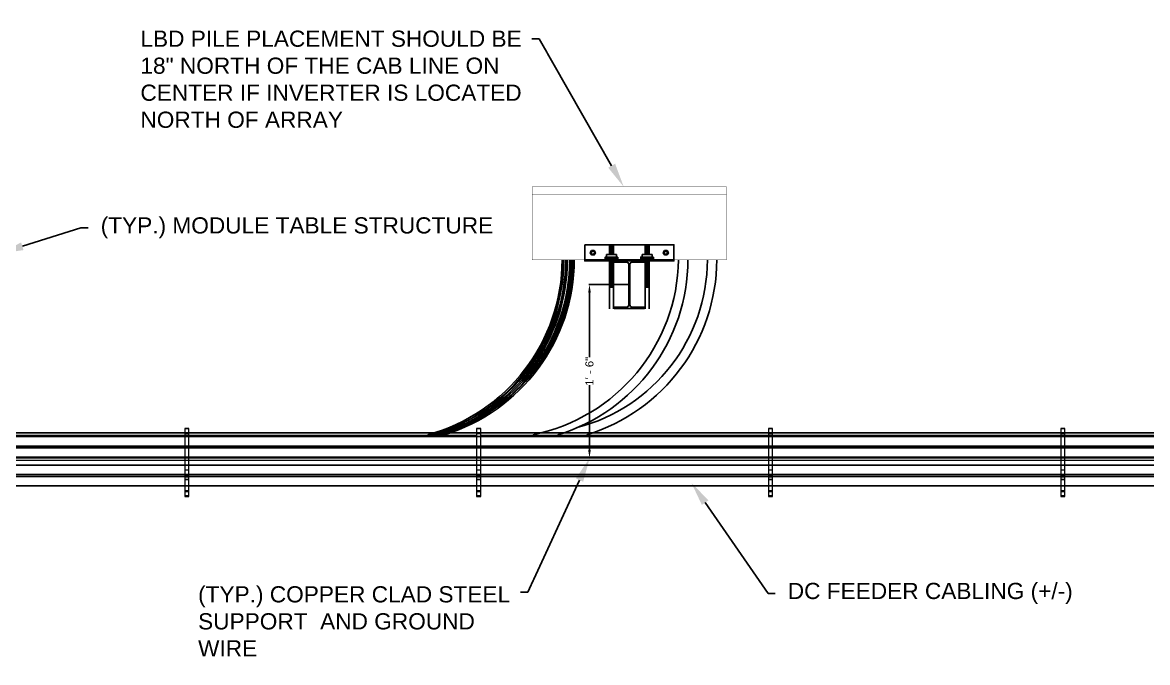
# Model space of a CAD drawing. Header units: inches. Extents: x -1851 to 6314, y -1304 to 4687.
# Drawn here: x 1358.4 to 1497.2, y 1865 to 1944.1 of the extents above; entities that cross this region are included whole.
import ezdxf
from ezdxf import colors
from ezdxf.entities.mleader import LeaderData, LeaderLine
from ezdxf.math import Vec2, Vec3

# ---------------------------------------------------------------- set-up
doc = ezdxf.new("R2010")
doc.units = ezdxf.units.IN
doc.header["$MEASUREMENT"] = 0
for name, color, linetype in [('DC FEEEDERS', 1, 'Continuous'), ('DC STRING CABLES', 30, 'Continuous'), ('E-COMB-BOX', 41, 'Continuous'), ('G-ANNO-TEXT', 1, 'Continuous'), ('G-TEXT', 7, 'Continuous'), ('S-BOLT', 93, 'Continuous'), ('S-STEL-ANGL', 3, 'Continuous'), ('WIRE MANAGEMENT', 4, 'Continuous')]:
    doc.layers.add(name, color=color, linetype=linetype)
doc.styles.add('NEI-A', font='arial.ttf')
doc.dimstyles.new('NEI-A', dxfattribs={"dimtxt": 0.1, "dimasz": 0.125, "dimexe": 0.0625, "dimexo": 0.0625, "dimgap": 0.0625, "dimtad": 0, "dimtih": 1, "dimtoh": 1, "dimdec": 4, "dimzin": 3, "dimdsep": 46, "dimlunit": 4, "dimtxsty": 'NEI-A', "dimcen": 0, "dimadec": 0, "dimazin": 0, "dimtfac": 0.75, "dimtdec": 4, "dimtofl": 0, "dimtmove": 0, "dimatfit": 3, "dimfxl": 1, "dimfrac": 1, "dimtolj": 1, "dimtzin": 0, "dimarcsym": 0})

# ---------------------------------------------------------------- blocks, each defined once
blk = doc.blocks.new('BracketAngle_BottomView')
for p, q in [((81.54, 214.54), (70.54, 214.54)), ((72.41, 214.54), (72.41, 214.4)), ((74.41, 214.54), (74.41, 214.4)), ((77.66, 214.54), (77.66, 214.4)), ((79.66, 214.54), (79.66, 214.4))]:
    blk.add_line(p, q)
for points in [[(70.54, 216.4), (81.54, 216.4), (81.54, 214.4), (70.54, 214.4)], [(71.7, 215.68), (71.85, 215.4), (71.7, 215.13), (71.38, 215.13), (71.22, 215.4), (71.38, 215.68)], [(80.38, 215.68), (80.22, 215.4), (80.38, 215.13), (80.7, 215.13), (80.85, 215.4), (80.7, 215.68)]]:
    blk.add_lwpolyline(points, close=True)
for centre in [(71.54, 215.4), (80.54, 215.4)]:
    blk.add_circle(centre, 0.2)
blk = doc.blocks.new('*D79')
at = {"layer": 'Defpoints', "color": 0, "transparency": 16777216}
for p in [(1433.31, 1911.7, -0.12), (1428.32, 1890.3), (1431.91, 1890.3)]:
    blk.add_point(p, dxfattribs=at)
at = {"layer": 'G-ANNO-TEXT', "color": 0, "lineweight": -2, "transparency": 16777216}
for p, q in [((1433.24, 1911.7), (1428.26, 1911.7)), ((1428.32, 1910.7), (1428.32, 1902.73)), ((1428.32, 1891.3), (1428.32, 1899.27)), ((1431.85, 1890.3), (1428.26, 1890.3))]:
    blk.add_line(p, q, dxfattribs=at)
at = {"layer": 'G-ANNO-TEXT', "color": 0, "transparency": 16777216}
for points in [[(1428.16, 1910.7), (1428.49, 1910.7), (1428.32, 1911.7)], [(1428.16, 1891.3), (1428.49, 1891.3), (1428.32, 1890.3)]]:
    blk.add_solid(points, dxfattribs=at)
at = {"layer": 'G-ANNO-TEXT', "color": 0, "transparency": 16777216, "insert": (1428.32, 1901), "char_height": 1, "attachment_point": 5, "rotation": 90, "style": 'NEI-A'}
blk.add_mtext('\\A1;1\' - 6"', dxfattribs=at)

msp = doc.modelspace()

# ---------------------------------------------------------------- hatches: boundary and pattern name
at = {"layer": 'S-BOLT'}
h = msp.add_hatch(dxfattribs=at)
h.set_pattern_fill('ANSI31', color=256, angle=180)
h.set_pattern_definition([(225, (1454.74082, 1982.77246), (0.08838835, -0.08838835), [])])
h.paths.add_polyline_path([(1430.80332, 1911.39022), (1431.30332, 1911.39022), (1431.30332, 1914.63246), (1430.80332, 1914.63246)])
h.paths.add_polyline_path([(1430.80332, 1915.43302), (1431.30332, 1915.43302), (1431.30332, 1916.59506), (1430.80332, 1916.59506)])
h.paths.add_polyline_path([(1435.17832, 1915.43068), (1435.67832, 1915.43068), (1435.67832, 1916.59272), (1435.17832, 1916.59272)])
h.paths.add_polyline_path([(1435.67832, 1911.39022), (1435.67832, 1914.63246), (1435.17832, 1914.63246), (1435.17832, 1911.39022)])

# ---------------------------------------------------------------- linework, layer by layer
at = {"layer": 'DC FEEEDERS'}
for points in [[(1439.31492, 1914.77539, -0.351802848), (1421.3772, 1893.1726, -0.329466328)], [(1440.47491, 1914.77246, -0.329466328), (1424.42448, 1893.1726, -0.098766988)], [(1442.87137, 1914.77539, -0.340666175), (1426.81102, 1894.04749, -0.329466328)], [(1444.03136, 1914.77246, -0.329466328), (1427.98094, 1893.1726, -0.098766988)]]:
    msp.add_lwpolyline(points, format="xyb", dxfattribs=at)
for points in [[(1266.49594, 1892.93021), (1547.6802, 1892.93021)], [(1266.49594, 1891.77021), (1543.18941, 1891.77021)], [(1266.49594, 1891.54827), (1543.18941, 1891.54827)], [(1266.49594, 1890.38827), (1543.18941, 1890.38827)], [(1266.49594, 1889.41087), (1543.18941, 1889.41087)], [(1266.49594, 1888.25087), (1543.18941, 1888.25087)], [(1266.49594, 1888.02893), (1543.18941, 1888.02893)], [(1266.49594, 1886.86893), (1543.18941, 1886.86893)]]:
    msp.add_lwpolyline(points, dxfattribs=at)
at = {"layer": 'DC STRING CABLES', "flags": 128}
for points in [[(1424.95408, 1914.77297, -0.338048409), (1408.37943, 1893.1726, -0.329466328)], [(1425.39738, 1914.77297, -0.338048409), (1408.82273, 1893.1726, -0.329466328)], [(1425.15408, 1914.77246, -0.329466328), (1409.10365, 1893.1726, -0.329466328)], [(1425.89388, 1914.77297, -0.338048409), (1409.31923, 1893.1726, -0.329466328)], [(1425.59738, 1914.77246, -0.329466328), (1409.54695, 1893.1726, -0.329466328)], [(1426.24852, 1914.77297, -0.338048409), (1409.67387, 1893.1726, -0.329466328)], [(1426.09388, 1914.77246, -0.329466328), (1410.04345, 1893.1726, -0.329466328)], [(1426.44852, 1914.77246, -0.329466328), (1410.39809, 1893.1726, -0.329466328)]]:
    msp.add_lwpolyline(points, format="xyb", dxfattribs=at)
for points in [[(1319.9125, 1893.40453), (1414.39906, 1893.40453)], [(1540.61228, 1893.40453), (1414.89906, 1893.40453)], [(1319.37087, 1893.07207), (1414.39906, 1893.07207)], [(1541.15391, 1893.07207), (1414.89906, 1893.07207)]]:
    msp.add_lwpolyline(points, dxfattribs=at)
at = {"layer": 'E-COMB-BOX', "color": 30, "const_width": 0.05}
for points in [[(1445.24082, 1914.77246), (1445.24082, 1923.77246), (1421.24082, 1923.77246), (1421.24082, 1914.77246)], [(1445.24082, 1922.77246), (1421.24082, 1922.77246)], [(1421.24082, 1914.77246), (1445.24082, 1914.77246)]]:
    msp.add_lwpolyline(points, dxfattribs=at)
at = {"layer": 'G-TEXT', "flags": 128}
msp.add_lwpolyline([(1435.11582, 1914.63246), (1431.36582, 1914.63246), (1431.36582, 1914.46746), (1432.92632, 1914.46746, -0.414213562), (1433.17632, 1914.21746), (1433.17632, 1909.18246, -0.414213562), (1432.92632, 1908.93246), (1431.36582, 1908.93246), (1431.36582, 1908.76746), (1435.11582, 1908.76746), (1435.11582, 1908.93246), (1433.55532, 1908.93246, -0.414213562), (1433.30532, 1909.18246), (1433.30532, 1914.21746, -0.414213562), (1433.55532, 1914.46746), (1435.11582, 1914.46746), (1435.11582, 1914.63246)], format="xyb", dxfattribs=at)
at = {"layer": 'S-BOLT'}
for p, q in [((1430.43721, 1915.43302), (1431.66943, 1915.43302)), ((1430.43721, 1915.43302), (1430.43721, 1915.10502)), ((1431.66943, 1915.43302), (1431.66943, 1915.10502)), ((1434.81221, 1915.43068), (1436.04443, 1915.43068)), ((1434.81221, 1915.43068), (1434.81221, 1915.10268)), ((1436.04443, 1915.43068), (1436.04443, 1915.10268)), ((1430.90747, 1915.10502), (1430.74975, 1914.93991)), ((1431.05332, 1915.10502), (1430.89559, 1914.93991)), ((1431.83158, 1915.10502), (1431.83158, 1914.7748)), ((1435.28247, 1915.10268), (1435.12475, 1914.93757)), ((1435.42832, 1915.10268), (1435.27059, 1914.93757)), ((1436.20658, 1915.10268), (1436.20658, 1914.77246))]:
    msp.add_line(p, q, dxfattribs=at)
for points in [[(1430.80332, 1915.43302), (1430.80332, 1916.59506), (1431.30332, 1916.59506), (1431.30332, 1915.43302)], [(1435.17832, 1915.43068), (1435.17832, 1916.59272), (1435.67832, 1916.59272), (1435.67832, 1915.43068)], [(1430.27505, 1914.7748), (1430.27505, 1915.10502), (1431.83158, 1915.10502)], [(1431.83158, 1914.93991), (1430.27505, 1914.93991)], [(1431.83158, 1914.7748), (1430.27505, 1914.7748)], [(1430.80332, 1908.70272), (1430.80332, 1914.63246), (1431.30332, 1914.63246), (1431.30332, 1908.70272)], [(1434.65005, 1914.77246), (1434.65005, 1915.10268), (1436.20658, 1915.10268)], [(1436.20658, 1914.93757), (1434.65005, 1914.93757)], [(1436.20658, 1914.77246), (1434.65005, 1914.77246)], [(1435.17832, 1908.70272), (1435.17832, 1914.63246), (1435.67832, 1914.63246), (1435.67832, 1908.70272)], [(1431.30332, 1911.39022), (1430.80332, 1911.39022)], [(1435.67832, 1911.39022), (1435.17832, 1911.39022)]]:
    msp.add_lwpolyline(points, dxfattribs=at)
at = {"layer": 'WIRE MANAGEMENT', "color": 4, "linetype": 'Continuous', "lineweight": 18, "elevation": 0.11854, "flags": 128}
for points in [[(1378.89906, 1893.95505), (1378.39906, 1893.95505), (1378.39906, 1885.55505), (1378.89906, 1885.55505)], [(1414.89906, 1893.95505), (1414.39906, 1893.95505), (1414.39906, 1885.55505), (1414.89906, 1885.55505)], [(1450.89906, 1893.95505), (1450.39906, 1893.95505), (1450.39906, 1885.55505), (1450.89906, 1885.55505)], [(1486.98274, 1893.95505), (1486.48274, 1893.95505), (1486.48274, 1885.55505), (1486.98274, 1885.55505)]]:
    msp.add_lwpolyline(points, close=True, dxfattribs=at)
for points in [[(1378.89906, 1893.95505), (1378.39906, 1893.95505)], [(1378.89906, 1893.89396), (1378.39906, 1893.89396)], [(1378.89906, 1893.41046), (1378.39906, 1893.41046)], [(1378.89906, 1893.28239), (1378.39906, 1893.28239)], [(1414.89906, 1893.95505), (1414.39906, 1893.95505)], [(1414.89906, 1893.89396), (1414.39906, 1893.89396)], [(1414.89906, 1893.41046), (1414.39906, 1893.41046)], [(1414.89906, 1893.28239), (1414.39906, 1893.28239)], [(1450.89906, 1893.95505), (1450.39906, 1893.95505)], [(1450.89906, 1893.89396), (1450.39906, 1893.89396)], [(1450.89906, 1893.41046), (1450.39906, 1893.41046)], [(1450.89906, 1893.28239), (1450.39906, 1893.28239)], [(1486.98274, 1893.95505), (1486.48274, 1893.95505)], [(1486.98274, 1893.89396), (1486.48274, 1893.89396)], [(1486.98274, 1893.41046), (1486.48274, 1893.41046)], [(1486.98274, 1893.28239), (1486.48274, 1893.28239)], [(1266.49594, 1890.30149), (1543.18941, 1890.30149)], [(1266.49594, 1890.02342), (1543.18941, 1890.02342)], [(1378.89906, 1889.37224), (1378.39906, 1889.37224)], [(1414.89906, 1889.37224), (1414.39906, 1889.37224)], [(1450.89906, 1889.37224), (1450.39906, 1889.37224)], [(1486.98274, 1889.37224), (1486.48274, 1889.37224)], [(1378.89906, 1888.78998), (1378.39906, 1888.78998)], [(1378.89906, 1888.06378), (1378.39906, 1888.06378)], [(1378.89906, 1887.9282), (1378.39906, 1887.9282)], [(1378.89906, 1887.64312), (1378.39906, 1887.64312)], [(1414.89906, 1888.78998), (1414.39906, 1888.78998)], [(1414.89906, 1888.06378), (1414.39906, 1888.06378)], [(1414.89906, 1887.9282), (1414.39906, 1887.9282)], [(1414.89906, 1887.64312), (1414.39906, 1887.64312)], [(1450.89906, 1888.78998), (1450.39906, 1888.78998)], [(1450.89906, 1888.06378), (1450.39906, 1888.06378)], [(1450.89906, 1887.9282), (1450.39906, 1887.9282)], [(1450.89906, 1887.64312), (1450.39906, 1887.64312)], [(1486.98274, 1888.78998), (1486.48274, 1888.78998)], [(1486.98274, 1888.06378), (1486.48274, 1888.06378)], [(1486.98274, 1887.9282), (1486.48274, 1887.9282)], [(1486.98274, 1887.64312), (1486.48274, 1887.64312)], [(1378.89906, 1887.58189), (1378.39906, 1887.58189)], [(1414.89906, 1887.58189), (1414.39906, 1887.58189)], [(1450.89906, 1887.58189), (1450.39906, 1887.58189)], [(1486.98274, 1887.58189), (1486.48274, 1887.58189)], [(1378.89906, 1886.24077), (1378.39906, 1886.24077)], [(1378.89906, 1886.10519), (1378.39906, 1886.10519)], [(1378.89906, 1885.61613), (1378.39906, 1885.61613)], [(1378.89906, 1885.55505), (1378.39906, 1885.55505)], [(1414.89906, 1886.24077), (1414.39906, 1886.24077)], [(1414.89906, 1886.10519), (1414.39906, 1886.10519)], [(1414.89906, 1885.61613), (1414.39906, 1885.61613)], [(1414.89906, 1885.55505), (1414.39906, 1885.55505)], [(1450.89906, 1886.24077), (1450.39906, 1886.24077)], [(1450.89906, 1886.10519), (1450.39906, 1886.10519)], [(1450.89906, 1885.61613), (1450.39906, 1885.61613)], [(1450.89906, 1885.55505), (1450.39906, 1885.55505)], [(1486.98274, 1886.24077), (1486.48274, 1886.24077)], [(1486.98274, 1886.10519), (1486.48274, 1886.10519)], [(1486.98274, 1885.61613), (1486.48274, 1885.61613)], [(1486.98274, 1885.55505), (1486.48274, 1885.55505)]]:
    msp.add_lwpolyline(points, dxfattribs=at)

# ---------------------------------------------------------------- block references
at = {"layer": 'S-STEL-ANGL'}
msp.add_blockref('BracketAngle_BottomView', (1357.20374, 1700.22852), dxfattribs=at)

# ---------------------------------------------------------------- leaders
at = {"layer": 'G-ANNO-TEXT'}
ml = msp.add_multileader_mtext('Standard', dxfattribs=at)
ml.set_content('(TYP.) MODULE TABLE STRUCTURE', color=256, style='NEI-A')
ml.set_leader_properties()
ml.build(insert=Vec2(0, 0))
ml.multileader.update_dxf_attribs({"dogleg_length": 0.89968, "arrow_head_size": 3})
ctx = ml.context
ctx.base_point, ctx.char_height, ctx.arrow_head_size, ctx.landing_gap_size, ctx.plane_origin = Vec3(1366.48401, 1918.71494), 2, 3, 1.53573, Vec3(1359.71345, 1858.7212)
notes = []
notes.append((ctx, [(0, (1, 1, 0), (1365.58433, 1918.71494), (1, 0), 0.89968, [(0, [(1355.49428, 1915.52429)], 0, [])])]))
ctx.mtext.insert, ctx.mtext.width, ctx.mtext.flow_direction = Vec3(1368.01974, 1920.00893), 48.3037653, 5
ctx.mtext.has_bg_fill, ctx.mtext.bg_color, ctx.mtext.bg_scale_factor, ctx.mtext.bg_transparency, ctx.mtext.use_window_bg_color = 1, -1073741824, 1.5, 0, 1
for ctx, leaders in notes:
    for number, flags, end, landing, length, lines in leaders:
        leader = LeaderData()
        leader.index, (leader.has_last_leader_line, leader.has_dogleg_vector, leader.attachment_direction) = number, flags
        leader.last_leader_point, leader.dogleg_vector, leader.dogleg_length = Vec3(end), Vec3(landing), length
        for number, points, colour, breaks in lines:
            line = LeaderLine()
            line.index, line.vertices, line.color, line.breaks = number, Vec3.list(points), colors.encode_raw_color(colour), breaks
            leader.lines.append(line)
        ctx.leaders.append(leader)

# ---------------------------------------------------------------- next in the draw order: leaders
ml = msp.add_multileader_mtext('Standard', dxfattribs=at)
ml.set_content('LBD PILE PLACEMENT SHOULD BE 18" NORTH OF THE CAB LINE ON CENTER IF INVERTER IS LOCATED NORTH OF ARRAY', color=256, style='NEI-A')
ml.set_leader_properties()
ml.build(insert=Vec2(0, 0))
ml.multileader.update_dxf_attribs({"dogleg_length": 0.89968, "arrow_head_size": 3})
ctx = ml.context
ctx.base_point, ctx.char_height, ctx.arrow_head_size, ctx.landing_gap_size, ctx.plane_origin = Vec3(1371.38427, 1942.03998), 2, 3, 1.53573, Vec3(1417.1703, 1897.50387)
notes = []
notes.append((ctx, [(1, (1, 1, 0), (1422.10575, 1942.03998), (-1, 0), 0.89968, [(0, [(1432.54829, 1923.77246)], 0, [])])]))
ctx.mtext.insert, ctx.mtext.width, ctx.mtext.flow_direction = Vec3(1372.92, 1943.05703), 49.1905321, 5
ctx.mtext.has_bg_fill, ctx.mtext.bg_color, ctx.mtext.bg_scale_factor, ctx.mtext.bg_transparency, ctx.mtext.use_window_bg_color = 1, -1073741824, 1.5, 0, 1
ml = msp.add_multileader_mtext('Standard', dxfattribs=at)
ml.set_content('{\\H1.33333x;(TYP.) COPPER CLAD STEEL SUPPORT  AND GROUND WIRE} ', color=256, style='NEI-A')
ml.set_leader_properties()
ml.build(insert=Vec2(0, 0))
ml.multileader.update_dxf_attribs({"dogleg_length": 0.89968, "arrow_head_size": 3})
ctx = ml.context
ctx.base_point, ctx.char_height, ctx.arrow_head_size, ctx.landing_gap_size, ctx.plane_origin = Vec3(1378.49992, 1873.71492, 0.11854), 1.5, 3, 1.53573, Vec3(1359.41935, 1837.65863, 0.11854)
notes.append((ctx, [(1, (1, 1, 0), (1420.70562, 1873.71492, 0.11854), (-1, 0), 0.89968, [(0, [(1428.3524, 1890.30149, 0.11854)], 0, [])])]))
ctx.mtext.insert, ctx.mtext.width, ctx.mtext.flow_direction = Vec3(1380.03565, 1874.46492, 0.11854), 41.9616891, 5
ctx.mtext.has_bg_fill, ctx.mtext.bg_color, ctx.mtext.bg_scale_factor, ctx.mtext.bg_transparency, ctx.mtext.use_window_bg_color = 1, -1073741824, 1.5, 0, 1
ml = msp.add_multileader_mtext('Standard', dxfattribs=at)
ml.set_content('\\pxql,t3.00005;DC FEEDER CABLING (+/-)', color=256, style='NEI-A')
ml.set_leader_properties()
ml.build(insert=Vec2(0, 0))
ml.multileader.update_dxf_attribs({"dogleg_length": 3.07146, "arrow_head_size": 3})
ctx = ml.context
ctx.base_point, ctx.char_height, ctx.arrow_head_size, ctx.landing_gap_size, ctx.plane_origin = Vec3(1451.25051, 1873.58631), 2, 3, 1.53573, Vec3(2236.96157, 1336.65388)
notes.append((ctx, [(0, (1, 1, 0), (1450.35083, 1873.58631), (1, 0), 0.89968, [(1, [(1440.88664, 1887.24781)], 0, [])])]))
ctx.mtext.insert, ctx.mtext.width, ctx.mtext.flow_direction = Vec3(1452.78624, 1874.88031), 35.0813915, 5
ctx.mtext.has_bg_fill, ctx.mtext.bg_color, ctx.mtext.bg_scale_factor, ctx.mtext.bg_transparency, ctx.mtext.use_window_bg_color = 1, -1073741824, 1.5, 0, 1
for ctx, leaders in notes:
    for number, flags, end, landing, length, lines in leaders:
        leader = LeaderData()
        leader.index, (leader.has_last_leader_line, leader.has_dogleg_vector, leader.attachment_direction) = number, flags
        leader.last_leader_point, leader.dogleg_vector, leader.dogleg_length = Vec3(end), Vec3(landing), length
        for number, points, colour, breaks in lines:
            line = LeaderLine()
            line.index, line.vertices, line.color, line.breaks = number, Vec3.list(points), colors.encode_raw_color(colour), breaks
            leader.lines.append(line)
        ctx.leaders.append(leader)

# ---------------------------------------------------------------- next in the draw order: dimensions: what is measured, and where the dimension line sits
dim = msp.add_linear_dim(base=(1428.32386, 1890.30149, 0.11854), p1=(1433.30532, 1911.69996), p2=(1431.9095, 1890.30149, 0.11854), angle=90, text='1\' - 6"', dimstyle='NEI-A', override={"dimtxt": 1, "dimasz": 1}, dxfattribs=at)
dim.commit()
dim.dimension.update_dxf_attribs({"geometry": '*D79', "text_midpoint": (1428.32386, 1901.00073, 0.11854), "dimtype": 160, "text_rotation": 90})

doc.saveas('drawing.dxf')
